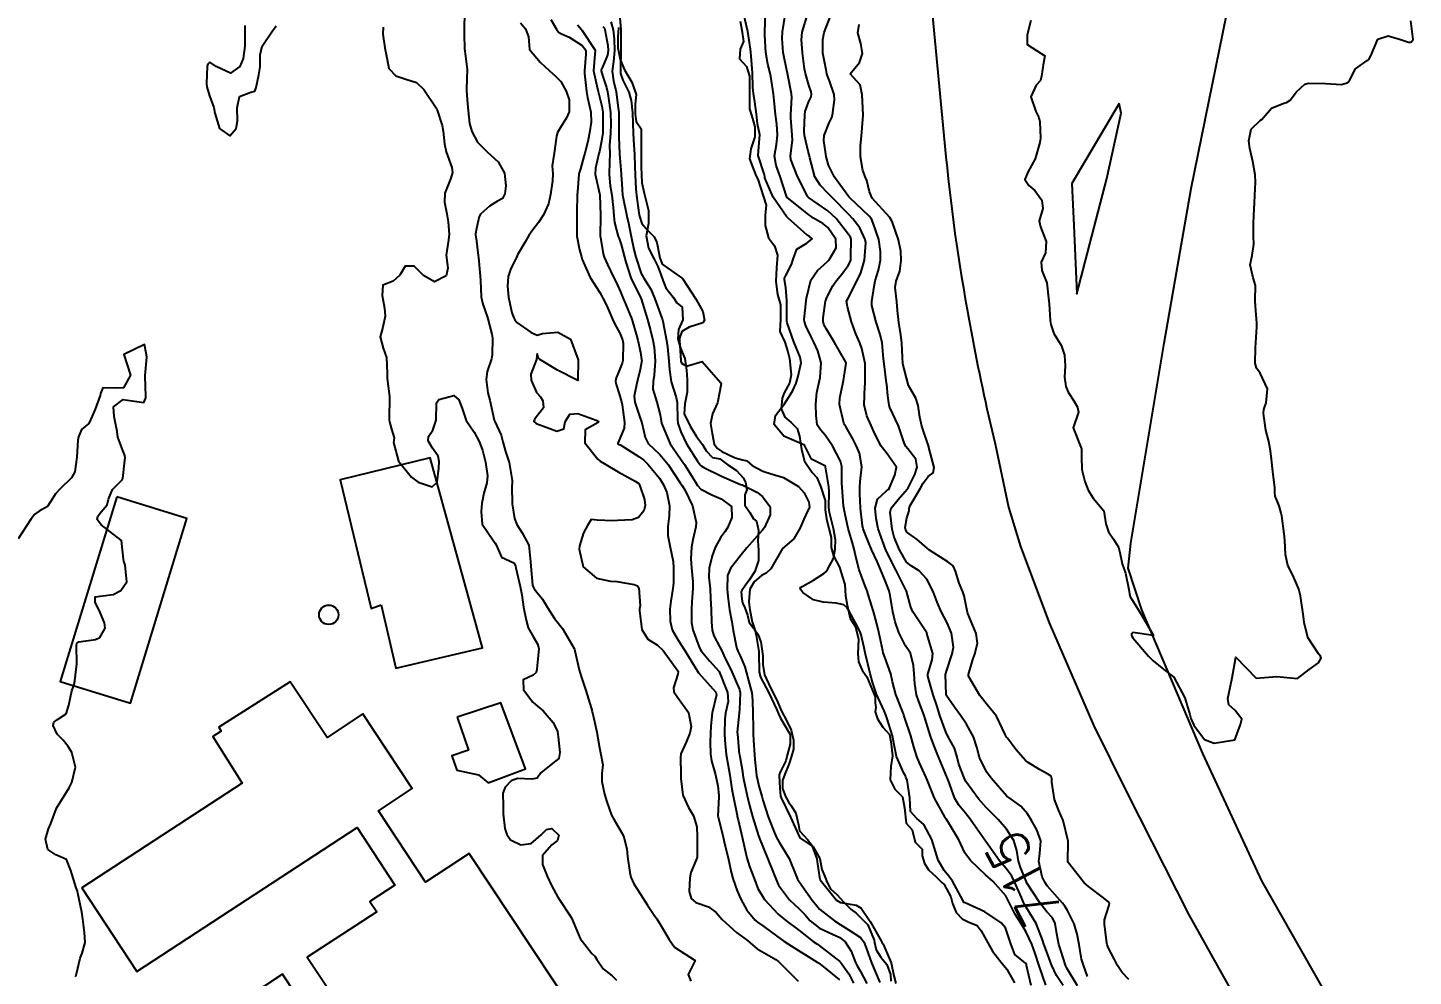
# Model space of a CAD drawing. Header units: metres. Extents: x 307586 to 320046, y 7427249 to 7434250.
# Drawn here: x 311384.6 to 311518.7, y 7432493.5 to 7432585.3 of the extents above; entities that cross this region are included whole.
import ezdxf
from ezdxf.enums import TextEntityAlignment as Align

# ---------------------------------------------------------------- set-up
doc = ezdxf.new("R2010")
doc.units = ezdxf.units.M
doc.header["$MEASUREMENT"] = 0
for name, color, linetype in [('Cotas', 45, 'Continuous'), ('Curvas de Nivel 1m', 11, 'Continuous'), ('Curvas de Nivel 5m', 15, 'Continuous'), ('Edificações', 30, 'Continuous'), ('Hidrografia', 140, 'Continuous'), ('Vias Primárias', 230, 'Continuous')]:
    doc.layers.add(name, color=color, linetype=linetype)
doc.styles.add('Style-STANDARD', font='STANDARD.shx')

msp = doc.modelspace()

# ---------------------------------------------------------------- linework, layer by layer
at = {"layer": 'Curvas de Nivel 1m', "flags": 128}
for points, elevation in [([(311426.85, 7432586.67), (311426.82, 7432585.25), (311426.83, 7432584.67), (311426.84, 7432583.25), (311426.94, 7432582.54), (311427.12, 7432581.25), (311427.09, 7432580.36), (311427.05, 7432579.25), (311427.11, 7432578.31), (311427.21, 7432577.25), (311427.35, 7432576.03), (311427.56, 7432575.25), (311428.12, 7432574.21), (311429.09, 7432573.23), (311430.1, 7432572.3), (311430.73, 7432571.21), (311430.86, 7432569.99), (311430.76, 7432569.21), (311430.52, 7432568.75), (311430.05, 7432568.48), (311429.26, 7432568.02), (311428.4, 7432567.24), (311428.27, 7432567), (311428.02, 7432565.84), (311427.93, 7432565.32), (311427.93, 7432565.24), (311428.01, 7432564.61), (311428.17, 7432563.24), (311428.2, 7432563.03), (311428.37, 7432561.24), (311428.39, 7432560.81), (311428.45, 7432559.23), (311428.63, 7432558.53), (311429.08, 7432557.23), (311429.5, 7432555.62), (311429.55, 7432555.22), (311429.52, 7432553.58), (311429.45, 7432553.22), (311429.06, 7432552.02), (311428.96, 7432551.23), (311429.12, 7432549.93), (311429.3, 7432549.23), (311429.74, 7432547.28), (311429.75, 7432547.22), (311429.79, 7432547.15), (311430.4, 7432545.84), (311430.57, 7432545.21), (311430.82, 7432544.26), (311431.17, 7432543.2), (311431.47, 7432541.46), (311431.47, 7432541.19), (311431.45, 7432540.92), (311431.47, 7432539.19), (311431.68, 7432537.79), (311431.91, 7432537.19), (311432.45, 7432536.4), (311433.08, 7432535.18), (311433.24, 7432533.58), (311433.26, 7432533.17), (311433.45, 7432531.33), (311433.49, 7432531.17), (311433.6, 7432530.96), (311434.41, 7432529.98), (311434.89, 7432529.15), (311435.57, 7432528.09), (311436.34, 7432527.13), (311437.46, 7432525.19), (311437.49, 7432525.12), (311437.53, 7432524.95), (311437.94, 7432523.12), (311438.14, 7432522.48), (311438.61, 7432521.11), (311439.11, 7432519.46), (311439.21, 7432519.1), (311439.45, 7432518.13), (311439.66, 7432517.1), (311439.91, 7432515.58), (311440.03, 7432515.09), (311440.24, 7432513.92), (311440.14, 7432513.09), (311440.14, 7432512.33), (311440.42, 7432511.08), (311440.63, 7432510.36), (311441.08, 7432509.07), (311441.34, 7432508.61), (311442.25, 7432507.06), (311442.58, 7432505.78), (311442.62, 7432505.06), (311442.85, 7432503.49), (311442.97, 7432503.05), (311443.26, 7432502.4), (311444.11, 7432501.04), (311444.56, 7432500.35), (311445.23, 7432499.38), (311445.48, 7432499.02), (311445.94, 7432498.29), (311446.67, 7432497.01), (311447.19, 7432496.27), (311449.17, 7432494.98), (311448.51, 7432493.63), (311448.76, 7432492.98)], 718), ([(311435.2, 7432586.09), (311435.75, 7432585.15), (311435.96, 7432584.86), (311436.25, 7432584.69), (311437, 7432584.37), (311438.24, 7432583.58), (311438.6, 7432583.12), (311438.61, 7432582.74), (311438.46, 7432581.12), (311438.47, 7432580.85), (311438.65, 7432579.12), (311438.77, 7432578.52), (311439.08, 7432577.11), (311439.1, 7432576.15), (311438.96, 7432575.11), (311438.81, 7432574.43), (311438.49, 7432573.12), (311438.41, 7432572.82), (311438.09, 7432571.64), (311437.96, 7432571.25), (311437.93, 7432571.12), (311437.79, 7432569.4), (311437.77, 7432569.12), (311437.73, 7432567.43), (311437.73, 7432567.12), (311437.72, 7432565.42), (311437.74, 7432565.12), (311438, 7432563.79), (311438.17, 7432563.12), (311438.24, 7432562.86), (311439.03, 7432561.11), (311439.95, 7432559.65), (311440.15, 7432559.3), (311440.25, 7432559.1), (311440.59, 7432558.43), (311441.18, 7432557.08), (311441.42, 7432556.59), (311441.9, 7432555.73), (311442.15, 7432555.07), (311442.2, 7432554.76), (311442.18, 7432553.07), (311442.13, 7432552.81), (311441.86, 7432552.16), (311441.53, 7432551.39), (311441.48, 7432551.08), (311441.53, 7432550.76), (311441.83, 7432549.86), (311442.05, 7432549.07), (311442.12, 7432548.77), (311442.34, 7432547.06), (311442.32, 7432546.53), (311441.78, 7432545.28), (311441.69, 7432545.07), (311441.71, 7432545.01), (311441.77, 7432544.97), (311441.98, 7432544.86), (311443.76, 7432543.74), (311444.17, 7432543.45), (311444.61, 7432543.04), (311445.73, 7432541.67), (311446.13, 7432541.02), (311446.45, 7432540.28), (311446.69, 7432539.01), (311446.68, 7432538.02), (311446.55, 7432537.01), (311446.55, 7432536.13), (311446.75, 7432535.01), (311447.04, 7432533.6), (311447.1, 7432533.01), (311447.07, 7432531.55), (311447.03, 7432531.01), (311446.84, 7432529.76), (311446.74, 7432529.01), (311446.75, 7432527.83), (311446.96, 7432527.01), (311447.54, 7432526.01), (311448.19, 7432524.99), (311449.24, 7432523.26), (311449.41, 7432522.98), (311449.51, 7432522.84), (311451.2, 7432520.95), (311451.24, 7432520.71), (311450.84, 7432518.96), (311450.7, 7432517.7), (311450.66, 7432516.96), (311450.63, 7432516.17), (311450.67, 7432514.96), (311450.77, 7432514.32), (311451.16, 7432512.95), (311451.38, 7432511.88), (311451.48, 7432510.95), (311451.49, 7432510.82), (311451.39, 7432508.95), (311451.4, 7432508.9), (311451.88, 7432506.94), (311452.07, 7432506.18), (311452.37, 7432504.94), (311452.67, 7432503.54), (311452.82, 7432502.93), (311453.25, 7432501.72), (311453.59, 7432500.92), (311454.17, 7432499.85), (311454.98, 7432498.9), (311455.22, 7432498.71), (311455.83, 7432498.28), (311457.2, 7432497.29), (311457.78, 7432496.87), (311459.18, 7432495.94), (311459.85, 7432495.52), (311461.01, 7432494.83), (311461.11, 7432494.77), (311461.17, 7432494.72), (311461.58, 7432494.42), (311463.16, 7432493.11)], 716), ([(311441.03, 7432585.86), (311441.25, 7432585.09), (311441.34, 7432584.18), (311441.38, 7432583.08), (311441.28, 7432582.02), (311441.15, 7432581.09), (311441.27, 7432580.16), (311441.52, 7432579.08), (311441.74, 7432577.5), (311441.78, 7432577.08), (311441.8, 7432576.73), (311441.78, 7432575.08), (311441.78, 7432574.73), (311441.87, 7432573.07), (311442.01, 7432571.15), (311442.01, 7432571.07), (311442.02, 7432571), (311442.07, 7432570.19), (311442.16, 7432569.07), (311442.17, 7432568.96), (311442.57, 7432567.06), (311442.72, 7432566.37), (311443, 7432565.06), (311443.24, 7432563.82), (311443.43, 7432563.06), (311443.97, 7432561.5), (311444.22, 7432561.05), (311444.9, 7432559.98), (311445.29, 7432559.03), (311445.92, 7432557.27), (311446.01, 7432557.02), (311446.04, 7432556.89), (311446.41, 7432555.01), (311446.49, 7432554.41), (311446.64, 7432553.01), (311446.71, 7432552.16), (311446.85, 7432551.01), (311447.33, 7432549.5), (311447.45, 7432549), (311447.46, 7432547.34), (311447.51, 7432547), (311447.78, 7432546.16), (311448.35, 7432544.99), (311449.4, 7432543.34), (311449.66, 7432542.98), (311449.75, 7432542.87), (311450.01, 7432542.71), (311451.74, 7432541.88), (311453.58, 7432541.08), (311453.72, 7432541.02), (311453.94, 7432540.93), (311455.14, 7432540.33), (311455.71, 7432539.91), (311456.46, 7432538.89), (311456.46, 7432538.12), (311455.89, 7432536.9), (311455.8, 7432536.77), (311455.67, 7432536.62), (311454.2, 7432534.92), (311453.65, 7432534.25), (311452.59, 7432532.94), (311452.32, 7432532.25), (311452.27, 7432530.94), (311452.33, 7432530.21), (311452.51, 7432528.94), (311452.73, 7432527.77), (311452.85, 7432526.94), (311453.18, 7432525.29), (311453.31, 7432524.93), (311453.53, 7432524.47), (311453.99, 7432523.4), (311454.11, 7432522.92), (311454.34, 7432522.08), (311454.66, 7432520.91), (311454.74, 7432520.17), (311454.77, 7432518.91), (311454.8, 7432517.55), (311454.8, 7432516.91), (311454.82, 7432516.3), (311454.92, 7432514.91), (311454.95, 7432514.45), (311455.12, 7432512.9), (311455.38, 7432511.75), (311455.63, 7432510.9), (311455.74, 7432510.52), (311456.24, 7432508.89), (311456.85, 7432507.35), (311457.06, 7432506.88), (311457.31, 7432506.45), (311458.28, 7432504.87), (311458.96, 7432503.18), (311459.09, 7432502.86), (311459.27, 7432502.57), (311460.52, 7432500.84), (311460.83, 7432500.43), (311461.23, 7432499.97), (311462.67, 7432498.82), (311463.22, 7432498.48), (311464.01, 7432497.99), (311465.2, 7432497.2), (311465.52, 7432496.78), (311465.74, 7432496.22), (311466.25, 7432494.77), (311467.07, 7432492.85)], 713), ([(311441.85, 7432586.65), (311441.98, 7432585.07), (311441.98, 7432584.81), (311442, 7432583.07), (311441.95, 7432581.33), (311441.94, 7432581.07), (311441.97, 7432580.84), (311442.19, 7432580.22), (311442.75, 7432579.06), (311442.99, 7432578.24), (311443.13, 7432577.06), (311443.15, 7432576.05), (311443.17, 7432575.06), (311443.26, 7432573.92), (311443.31, 7432573.06), (311443.33, 7432571.82), (311443.36, 7432571.06), (311443.44, 7432569.68), (311443.49, 7432569.06), (311443.72, 7432567.37), (311443.78, 7432567.05), (311444.03, 7432566.32), (311444.62, 7432565.64), (311445.22, 7432565.03), (311445.46, 7432564.48), (311445.76, 7432563.02), (311445.98, 7432562.41), (311447.96, 7432561), (311449.28, 7432558.99), (311449.93, 7432557.81), (311450.08, 7432556.98), (311449.91, 7432556.72), (311448.61, 7432556.29), (311447.9, 7432555.87), (311447.67, 7432555.23), (311447.66, 7432555), (311447.81, 7432553.07), (311447.81, 7432553), (311447.87, 7432552.82), (311448.33, 7432552.53), (311449.87, 7432552.98), (311451.64, 7432550.95), (311451.69, 7432550.8), (311451.34, 7432548.96), (311450.85, 7432547.92), (311450.68, 7432546.97), (311450.83, 7432546.01), (311451.03, 7432544.96), (311451.35, 7432544.54), (311451.77, 7432544.27), (311453.05, 7432543.65), (311453.76, 7432543.47), (311454.18, 7432543.35), (311454.7, 7432542.92), (311455.74, 7432542.35), (311456.54, 7432542.1), (311457.74, 7432541.74), (311459.18, 7432540.87), (311459.72, 7432540.26), (311460.2, 7432539.35), (311460.24, 7432538.85), (311460.06, 7432538.49), (311459.69, 7432537.7), (311459.45, 7432537.09), (311459.36, 7432536.86), (311458.73, 7432535.81), (311457.65, 7432534.88), (311456.51, 7432532.89), (311456.05, 7432532.47), (311455.62, 7432532.25), (311454.89, 7432531.63), (311454.47, 7432530.92), (311454.39, 7432529.72), (311454.49, 7432528.92), (311454.7, 7432527.78), (311454.98, 7432526.91), (311455.1, 7432526.46), (311455.35, 7432524.9), (311455.36, 7432524.73), (311455.39, 7432522.9), (311455.51, 7432522.43), (311456.32, 7432520.89), (311457.09, 7432519.26), (311457.24, 7432518.88), (311457.46, 7432518.46), (311458.38, 7432516.87), (311458.37, 7432515.92), (311458.1, 7432514.87), (311457.96, 7432514.33), (311457.4, 7432513.22), (311457.31, 7432512.96), (311457.31, 7432512.88), (311457.37, 7432511.66), (311457.45, 7432510.88), (311457.51, 7432510.73), (311458.41, 7432508.87), (311459.31, 7432506.86), (311460.5, 7432506.04), (311460.96, 7432504.83), (311461.01, 7432504.55), (311461.26, 7432502.83), (311461.27, 7432502.8), (311462.88, 7432500.81), (311463.24, 7432500.59), (311464.78, 7432500.33), (311465.24, 7432500.06), (311466.12, 7432498.77), (311467.19, 7432496.89), (311467.27, 7432496.76), (311467.39, 7432496.56), (311468.17, 7432494.75), (311468.42, 7432493.49), (311468.6, 7432492.75)], 712), ([(311481.72, 7432492.58), (311481.27, 7432494.5), (311481.25, 7432494.59), (311481.17, 7432494.72), (311480.14, 7432495.56), (311479.74, 7432496.61), (311479.22, 7432498.14), (311478.82, 7432498.62), (311477.23, 7432499.71), (311475.33, 7432500.57), (311475.24, 7432500.59), (311475.18, 7432500.6), (311475.15, 7432500.66), (311475.1, 7432500.81), (311474.09, 7432502.68), (311473.73, 7432503.14), (311473.28, 7432503.7), (311472.71, 7432504.7), (311472.46, 7432505.54), (311472.09, 7432506.7), (311471.33, 7432508.15), (311470.65, 7432508.72), (311470.04, 7432509.42), (311469.95, 7432510.73), (311469.7, 7432512.43), (311469.58, 7432512.74), (311469.53, 7432512.87), (311469.4, 7432513.12), (311468.68, 7432514.75), (311468.48, 7432515.69), (311468.28, 7432516.75), (311467.73, 7432518.48), (311467.63, 7432518.76), (311467.47, 7432519.15), (311466.73, 7432520.77), (311466.34, 7432521.94), (311466.12, 7432522.77), (311465.66, 7432524.65), (311465.63, 7432524.78), (311465.54, 7432525.25), (311465.27, 7432526.5), (311465.16, 7432526.79), (311464.7, 7432527.66), (311464.1, 7432528.8), (311463.91, 7432529.13), (311463.59, 7432529.41), (311462.82, 7432529.59), (311461.59, 7432529.67), (311460.63, 7432529.89), (311459.6, 7432530.62), (311459.41, 7432530.86), (311459.36, 7432531.11), (311459.61, 7432531.23), (311460.65, 7432531.81), (311461.63, 7432532.46), (311461.84, 7432532.62), (311462.01, 7432532.83), (311462.57, 7432533.9), (311462.75, 7432534.82), (311462.76, 7432535.72), (311462.58, 7432536.82), (311462.18, 7432538.35), (311462.11, 7432538.83), (311462.14, 7432540.4), (311462.12, 7432540.83), (311461.81, 7432542.78), (311461.79, 7432542.83), (311461.75, 7432542.88), (311460.44, 7432543.53), (311459.77, 7432544.86), (311457.78, 7432545.75), (311456.82, 7432546.89), (311456.95, 7432547.75), (311457.82, 7432548.88), (311458.61, 7432550.1), (311458.96, 7432550.87), (311459.17, 7432551.55), (311459.46, 7432552.86), (311459.36, 7432553.39), (311458.73, 7432554.87), (311458.08, 7432556.71), (311458.05, 7432556.88), (311458.06, 7432558.76), (311458.06, 7432558.88), (311457.96, 7432560.14), (311457.82, 7432560.88), (311457.82, 7432561.03), (311457.97, 7432561.29), (311458.5, 7432562.36), (311458.66, 7432562.87), (311459.02, 7432563.86), (311460.01, 7432564.42), (311460.51, 7432564.85), (311460.24, 7432565.08), (311460.02, 7432565.22), (311458.17, 7432566.88), (311458.03, 7432567.02), (311456.75, 7432568.89), (311456.08, 7432570.38), (311455.93, 7432570.75), (311455.93, 7432570.9), (311455.86, 7432571.13), (311455.28, 7432572.91), (311455.37, 7432574.16), (311455.44, 7432574.91), (311455.22, 7432575.99), (311455.11, 7432576.92), (311454.97, 7432578.12), (311454.83, 7432578.92), (311454.77, 7432579.5), (311454.73, 7432580.92), (311454.62, 7432582.53), (311454.57, 7432582.92), (311454.53, 7432583.22), (311454.27, 7432584.93), (311454.27, 7432584.95), (311454.25, 7432585.05), (311453.9, 7432586.57)], 712), ([(311483.13, 7432492.6), (311482.45, 7432494.58), (311482.1, 7432495.67), (311481.77, 7432496.58), (311481.21, 7432497.79), (311480.72, 7432498.6), (311480.14, 7432499.51), (311479.58, 7432500.61), (311479.25, 7432501.25), (311478.02, 7432502.63), (311477.28, 7432503.27), (311475.83, 7432504.65), (311475.3, 7432505.41), (311474.91, 7432506.26), (311474.7, 7432506.67), (311473.75, 7432508.27), (311473.48, 7432508.69), (311473.42, 7432508.77), (311473.34, 7432508.88), (311472.35, 7432510.7), (311471.63, 7432512.47), (311471.54, 7432512.71), (311471.4, 7432513.05), (311470.87, 7432514.18), (311470.64, 7432514.72), (311470.35, 7432515.66), (311470.06, 7432516.73), (311469.46, 7432518.54), (311469.39, 7432518.74), (311469.34, 7432518.86), (311468.62, 7432520.75), (311468.3, 7432521.95), (311468.13, 7432522.75), (311467.53, 7432524.35), (311467.39, 7432524.76), (311467.34, 7432524.96), (311466.95, 7432526.77), (311466.76, 7432527.57), (311466.44, 7432528.77), (311465.94, 7432530.43), (311465.83, 7432530.78), (311465.61, 7432531.33), (311465.06, 7432532.79), (311464.77, 7432533.92), (311464.59, 7432534.8), (311464.38, 7432535.52), (311464, 7432536.81), (311463.69, 7432538.16), (311463.57, 7432538.81), (311463.55, 7432538.96), (311463.4, 7432540.81), (311463.39, 7432541.15), (311463.38, 7432542.81), (311463.25, 7432543.33), (311462.48, 7432544.82), (311461.78, 7432545.85), (311461.31, 7432546.36), (311461.01, 7432546.84), (311460.91, 7432547.74), (311460.88, 7432548.84), (311460.97, 7432549.98), (311461.15, 7432550.84), (311461.27, 7432551.42), (311461.37, 7432552.84), (311461.05, 7432554.01), (311460.66, 7432554.85), (311460.41, 7432555.36), (311459.91, 7432556.44), (311459.76, 7432556.86), (311459.73, 7432557.04), (311459.92, 7432558.86), (311459.92, 7432558.88), (311459.95, 7432559.09), (311460.38, 7432560.85), (311461.03, 7432561.79), (311461.99, 7432562.65), (311462.08, 7432562.74), (311462.15, 7432562.83), (311462.84, 7432563.98), (311462.79, 7432564.82), (311462.02, 7432565.95), (311461.53, 7432566.33), (311460.65, 7432566.85), (311460.04, 7432567.29), (311458.06, 7432568.88), (311457.42, 7432570.89), (311457.04, 7432571.95), (311456.87, 7432572.89), (311457.05, 7432573.97), (311457.16, 7432574.89), (311457.08, 7432575.95), (311456.96, 7432576.89), (311456.83, 7432578.24), (311456.76, 7432578.89), (311456.52, 7432580.58), (311456.44, 7432580.9), (311456.22, 7432581.76), (311456.02, 7432582.9), (311455.92, 7432584.58), (311455.92, 7432584.9), (311456, 7432586.64)], 713), ([(311484.8, 7432492.55), (311484.15, 7432493.54), (311483.69, 7432494.56), (311483.55, 7432494.93), (311483.19, 7432495.9), (311482.93, 7432496.57), (311482.8, 7432496.97), (311482.21, 7432498.58), (311481.24, 7432500.15), (311481.06, 7432500.41), (311480.97, 7432500.59), (311480.77, 7432501.08), (311480.11, 7432502.61), (311479.83, 7432503.16), (311479.29, 7432503.9), (311478.65, 7432504.63), (311477.31, 7432506.49), (311477.22, 7432506.64), (311477, 7432506.96), (311475.82, 7432508.66), (311475.35, 7432509.25), (311474.71, 7432510.03), (311474.32, 7432510.68), (311473.7, 7432512.37), (311473.58, 7432512.69), (311473.53, 7432512.82), (311473.4, 7432513.15), (311472.75, 7432514.7), (311472.3, 7432515.83), (311471.98, 7432516.7), (311471.46, 7432518.39), (311471.36, 7432518.71), (311470.83, 7432520.07), (311470.62, 7432520.72), (311470.45, 7432521.78), (311470.37, 7432522.73), (311470.32, 7432523.53), (311470.02, 7432524.73), (311469.83, 7432525.03), (311469.54, 7432525.45), (311468.89, 7432526.75), (311468.55, 7432527.77), (311468.32, 7432528.75), (311468.05, 7432530.31), (311467.95, 7432530.76), (311467.62, 7432531.69), (311467.17, 7432532.76), (311466.8, 7432533.6), (311466.27, 7432534.77), (311465.67, 7432536.18), (311465.5, 7432536.61), (311465.44, 7432536.78), (311465.39, 7432537.08), (311465.18, 7432538.79), (311465.12, 7432540.19), (311465.11, 7432540.79), (311465.17, 7432541.35), (311465.33, 7432542.79), (311465.08, 7432544.1), (311464.81, 7432544.79), (311464.46, 7432545.48), (311463.79, 7432546.61), (311463.67, 7432546.81), (311463.59, 7432547.02), (311463.17, 7432548.82), (311463.19, 7432549.46), (311463.47, 7432550.81), (311463.53, 7432551.13), (311463.79, 7432552.81), (311463.76, 7432552.92), (311462.68, 7432554.82), (311461.91, 7432556.1), (311461.64, 7432556.57), (311461.56, 7432556.84), (311461.56, 7432557.2), (311461.81, 7432558.83), (311461.95, 7432559.24), (311462.5, 7432560.29), (311462.88, 7432560.82), (311463.37, 7432561.42), (311463.98, 7432562.27), (311464.18, 7432562.62), (311464.24, 7432562.81), (311464.26, 7432563.07), (311464.27, 7432564.81), (311464.21, 7432565), (311464.02, 7432565.28), (311462.82, 7432566.82), (311462.04, 7432567.57), (311460.17, 7432568.86), (311460.11, 7432568.91), (311460.06, 7432568.97), (311459.08, 7432570.87), (311458.45, 7432572.54), (311458.41, 7432572.88), (311458.61, 7432574.4), (311458.59, 7432574.88), (311458.45, 7432576.57), (311458.44, 7432576.88), (311458.53, 7432578.53), (311458.52, 7432578.88), (311458.2, 7432580.54), (311458.12, 7432580.88), (311458.09, 7432581), (311457.71, 7432582.89), (311457.61, 7432584.25), (311457.65, 7432584.89), (311457.9, 7432586.51)], 714), ([(311487.16, 7432493.43), (311486.77, 7432494.52), (311486.6, 7432495.1), (311486.35, 7432496.53), (311486.18, 7432497.55), (311485.88, 7432498.53), (311485.24, 7432499.81), (311484.96, 7432500.26), (311484.73, 7432500.55), (311483.27, 7432502.21), (311483.02, 7432502.57), (311482.78, 7432503.07), (311482.45, 7432504.58), (311482.54, 7432505.34), (311482.64, 7432506.58), (311482.27, 7432507.64), (311481.71, 7432508.59), (311481.35, 7432509.18), (311480.7, 7432509.94), (311479.76, 7432510.61), (311479.37, 7432510.91), (311477.83, 7432512.64), (311477.4, 7432513.24), (311476.71, 7432514.65), (311476.44, 7432515.63), (311476.12, 7432516.65), (311475.45, 7432517.88), (311474.91, 7432518.67), (311474.3, 7432519.5), (311473.48, 7432520.67), (311473.47, 7432520.69), (311473.42, 7432522.69), (311473.44, 7432522.77), (311473.52, 7432523.01), (311474.07, 7432524.68), (311474.19, 7432525.33), (311474, 7432526.68), (311473.57, 7432527.67), (311473.03, 7432528.7), (311472.6, 7432529.69), (311472.21, 7432530.7), (311471.62, 7432531.89), (311470.86, 7432532.72), (311470.08, 7432533.18), (311469.64, 7432533.56), (311468.95, 7432534.75), (311468.45, 7432535.97), (311468.24, 7432536.75), (311468.05, 7432538.4), (311468.15, 7432538.76), (311468.83, 7432539.63), (311469.72, 7432540.62), (311469.8, 7432540.74), (311470.45, 7432542.03), (311470.67, 7432542.73), (311470.55, 7432543.52), (311469.77, 7432544.52), (311469.58, 7432544.74), (311469.42, 7432545.1), (311468.86, 7432546.75), (311468.04, 7432548.53), (311467.96, 7432548.76), (311467.83, 7432549.64), (311467.73, 7432550.76), (311467.72, 7432550.89), (311467.47, 7432552.76), (311467.42, 7432553.22), (311467.29, 7432554.77), (311467.08, 7432555.59), (311466.7, 7432556.77), (311466.3, 7432558.41), (311466.29, 7432558.78), (311466.5, 7432560.23), (311466.61, 7432560.77), (311466.92, 7432561.83), (311467.12, 7432562.77), (311467.14, 7432563.63), (311466.96, 7432564.77), (311466.43, 7432566.37), (311466.24, 7432566.78), (311466.04, 7432567.04), (311464.15, 7432568.81), (311464.11, 7432568.85), (311464.06, 7432568.91), (311462.68, 7432570.82), (311462.1, 7432571.97), (311461.88, 7432572.83), (311461.65, 7432574.36), (311461.67, 7432574.84), (311462.15, 7432576.09), (311462.4, 7432576.58), (311462.48, 7432576.83), (311462.68, 7432578.32), (311462.64, 7432578.83), (311462.2, 7432580.14), (311462, 7432580.63), (311461.94, 7432580.83), (311461.85, 7432581.2), (311461.55, 7432582.84), (311461.55, 7432584.14), (311461.68, 7432584.84), (311462.27, 7432586.42)], 716), ([(311481.67, 7432586), (311481.32, 7432584.6), (311481.31, 7432583.67), (311482.24, 7432583.09), (311483.03, 7432582.58), (311482.9, 7432581.9), (311482.7, 7432580.59), (311482.62, 7432580.17), (311482.19, 7432579.71), (311481.68, 7432578.6), (311482.16, 7432577.19), (311482.46, 7432576.59), (311482.55, 7432576.19), (311482.61, 7432574.59), (311482.54, 7432574.17), (311482.11, 7432572.59), (311481.39, 7432571.31), (311481.1, 7432570.6), (311481.48, 7432570), (311482.07, 7432569.52), (311482.73, 7432568.58), (311482.83, 7432567.8), (311482.49, 7432566.59), (311482.6, 7432566.01), (311483.17, 7432564.58), (311483.1, 7432563.48), (311482.67, 7432562.58), (311482.76, 7432561.8), (311483.22, 7432560.58), (311483.4, 7432559.12), (311483.45, 7432558.57), (311483.56, 7432556.93), (311483.62, 7432556.57), (311483.9, 7432555.69), (311484.33, 7432555), (311484.61, 7432554.56), (311484.93, 7432553.6), (311484.99, 7432552.55), (311484.95, 7432551.46), (311485.06, 7432550.55), (311485.3, 7432550.01), (311485.83, 7432549.16), (311486.19, 7432548.54), (311486.28, 7432548.07), (311485.79, 7432546.54), (311486.59, 7432544.53), (311486.6, 7432543.7), (311486.63, 7432542.53), (311486.91, 7432541.35), (311487.22, 7432540.52), (311487.71, 7432539.73), (311488.74, 7432538.51), (311488.94, 7432537.26), (311489.19, 7432536.5), (311489.67, 7432535.76), (311490.17, 7432535), (311490.31, 7432534.49), (311490.53, 7432533.38), (311490.86, 7432532.48), (311491.18, 7432530.91), (311491.23, 7432530.48), (311491.31, 7432530.19), (311491.6, 7432529.74), (311492.38, 7432528.46), (311493.55, 7432526.45), (311491.56, 7432526.73), (311491.42, 7432526.6), (311491.44, 7432526.47), (311491.47, 7432526.38), (311491.55, 7432526.21), (311493.06, 7432524.45), (311493.53, 7432523.99), (311494.38, 7432523.29), (311495.51, 7432522.42), (311496.59, 7432520.41), (311497.07, 7432518.8), (311497.17, 7432518.4), (311497.45, 7432517.77), (311498.5, 7432516.39), (311499.43, 7432516.04), (311501.43, 7432516.35), (311501.97, 7432517.83), (311502.1, 7432518.34), (311501.47, 7432519.18), (311500.85, 7432519.74), (311500.75, 7432520.36), (311500.88, 7432520.97), (311501.18, 7432522.36), (311501.53, 7432524.35), (311503.51, 7432522.33), (311505.51, 7432522.47), (311507.51, 7432522.28), (311508.62, 7432523.17), (311509.53, 7432523.79), (311509.79, 7432524.26), (311509.73, 7432524.45), (311509.54, 7432524.66), (311508.49, 7432526.27), (311508.15, 7432527.7), (311508.08, 7432528.28), (311507.82, 7432530.06), (311507.78, 7432530.28), (311507.61, 7432530.94), (311507.05, 7432532.29), (311506.56, 7432533.21), (311506.33, 7432534.29), (311506.28, 7432535.68), (311506.21, 7432536.29), (311505.97, 7432538.03), (311505.93, 7432538.3), (311505.71, 7432539), (311505.34, 7432539.93), (311505.29, 7432540.31), (311505.29, 7432540.75), (311505.12, 7432542.31), (311504.98, 7432543.53), (311504.89, 7432544.31), (311504.71, 7432545.24), (311504.44, 7432546.32), (311504.2, 7432547.95), (311504.24, 7432548.32), (311504.47, 7432548.96), (311504.59, 7432550.32), (311503.87, 7432551.86), (311503.53, 7432552.33), (311503.4, 7432552.82), (311503.42, 7432554.33), (311503.45, 7432554.78), (311503.57, 7432556.33), (311503.56, 7432556.69), (311503.42, 7432558.34), (311503.4, 7432558.88), (311503.44, 7432560.34), (311503.22, 7432561.09), (311502.93, 7432562.34), (311503.1, 7432563.24), (311503.26, 7432564.34), (311503.24, 7432565.12), (311503.23, 7432566.34), (311503.28, 7432567.1), (311503.34, 7432568.34), (311503.37, 7432569.03), (311503.43, 7432570.34), (311503.4, 7432571.03), (311503.16, 7432572.34), (311502.88, 7432573.59), (311502.79, 7432574.34), (311503.02, 7432575.47), (311503.92, 7432576.33), (311504.07, 7432576.42), (311504.16, 7432576.56), (311504.98, 7432577.51), (311506.18, 7432577.99), (311506.42, 7432578.06), (311506.8, 7432578.29), (311507.39, 7432579.09), (311508.2, 7432579.82), (311508.56, 7432579.92), (311510.2, 7432579.89), (311511.77, 7432579.8), (311512.2, 7432579.91), (311512.41, 7432580.02), (311512.56, 7432580.23), (311513.12, 7432581.32), (311514.23, 7432582.12), (311514.3, 7432582.14), (311514.39, 7432582.21), (311514.6, 7432582.57), (311515.28, 7432584.19), (311516.26, 7432584.5), (311517.37, 7432584.17), (311518.25, 7432583.88), (311518.51, 7432583.9), (311518.71, 7432584.16), (311518.47, 7432585.96)], 717), ([(311405.6, 7432585.51), (311405.59, 7432584.86), (311405.58, 7432583.51), (311405.42, 7432582.3), (311405.11, 7432581.52), (311404.2, 7432580.88), (311402.81, 7432581.54), (311402.21, 7432581.95), (311402.01, 7432581.75), (311401.95, 7432581.55), (311401.88, 7432579.86), (311401.91, 7432579.55), (311402.17, 7432578.68), (311402.59, 7432577.55), (311402.69, 7432577), (311403.14, 7432575.54), (311404.13, 7432574.82), (311404.75, 7432575.52), (311404.89, 7432576.27), (311404.84, 7432577.52), (311405.06, 7432578.63), (311406.18, 7432579.05), (311406.54, 7432579.14), (311406.69, 7432579.49), (311406.95, 7432580.74), (311407.06, 7432581.49), (311407.07, 7432582.65), (311407.26, 7432583.49), (311408.25, 7432585), (311408.47, 7432585.26), (311408.63, 7432585.48)], 719), ([(311418.98, 7432585.35), (311418.95, 7432584.65), (311419.13, 7432583.35), (311419.36, 7432582.2), (311419.54, 7432581.35), (311420.2, 7432580.63), (311421.17, 7432580.3), (311422.19, 7432579.98), (311422.91, 7432579.3), (311424.16, 7432577.45), (311424.21, 7432577.29), (311424.68, 7432575.82), (311424.8, 7432575.28), (311424.91, 7432574.06), (311425.09, 7432573.28), (311425.61, 7432571.74), (311425.69, 7432571.27), (311425.54, 7432570.73), (311424.96, 7432569.28), (311424.92, 7432568.4), (311425.15, 7432567.27), (311425.26, 7432566.51), (311425.36, 7432565.27), (311425.26, 7432564.52), (311425.09, 7432563.27), (311425.24, 7432562), (311425.09, 7432561.27), (311423.96, 7432560.69), (311422.89, 7432561.3), (311421.98, 7432562.21), (311421.1, 7432562.2), (311420.59, 7432561.33), (311419.96, 7432560.75), (311418.95, 7432560.35), (311418.89, 7432559.35), (311419.12, 7432558.15), (311419.17, 7432557.35), (311418.94, 7432556.31), (311418.68, 7432555.35), (311418.98, 7432554.25), (311419.29, 7432553.35), (311419.36, 7432551.84), (311419.38, 7432551.34), (311419.59, 7432549.58), (311419.6, 7432549.34), (311419.56, 7432547.58), (311419.55, 7432547.34), (311419.58, 7432547.13), (311419.78, 7432546.43), (311420.04, 7432545.59), (311420, 7432545.33), (311419.97, 7432545.13), (311420.45, 7432543.32), (311421.73, 7432541.78), (311422.36, 7432541.3), (311423.72, 7432540.84), (311424.2, 7432541.28), (311424.36, 7432542.66), (311424.4, 7432543.28), (311424.29, 7432543.82), (311423.77, 7432544.6), (311423.35, 7432545.29), (311423.36, 7432545.71), (311423.78, 7432546.33), (311424.1, 7432547.29), (311424.14, 7432548.96), (311424.37, 7432549.28), (311425.83, 7432549.69), (311426.3, 7432549.26), (311426.62, 7432548.44), (311427.02, 7432547.25), (311427.78, 7432546.12), (311428.27, 7432545.24), (311428.6, 7432544.4), (311428.89, 7432543.23), (311429.07, 7432541.89), (311429.02, 7432541.23), (311428.72, 7432540.22), (311428.54, 7432539.23), (311428.46, 7432538.46), (311428.57, 7432537.23), (311429.66, 7432535.61), (311429.82, 7432535.39), (311429.91, 7432535.22), (311430.45, 7432534.02), (311431.64, 7432533.47), (311431.78, 7432533.19), (311431.82, 7432532.99), (311432.23, 7432531.18), (311432.4, 7432530.38), (311432.57, 7432529.18), (311432.82, 7432527.93), (311433, 7432527.18), (311433.54, 7432526.3), (311433.94, 7432525.57), (311434.06, 7432525.16), (311433.9, 7432523.55), (311433.85, 7432523.16), (311433.79, 7432522.88), (311433.5, 7432522.6), (311432.53, 7432522.15), (311432.56, 7432521.18), (311433.47, 7432520), (311433.92, 7432519.61), (311434.48, 7432519.15), (311435.45, 7432518.04), (311435.84, 7432517.14), (311435.93, 7432516.64), (311436.07, 7432515.13), (311435.99, 7432514.55), (311435.4, 7432514.09), (311434.25, 7432513.16), (311433.89, 7432512.65), (311433.38, 7432512.54), (311431.98, 7432512.59), (311431.38, 7432512.37), (311430.8, 7432511.77), (311430.57, 7432511.2), (311430.59, 7432509.96), (311430.6, 7432509.2), (311430.75, 7432507.77), (311430.95, 7432507.19), (311431.31, 7432506.66), (311432.3, 7432506.18), (311433.3, 7432506.32), (311434.28, 7432507.16), (311434.79, 7432507.68), (311435.32, 7432507.76), (311435.99, 7432507.13), (311435.84, 7432506.6), (311435.3, 7432506.19), (311434.39, 7432505.15), (311434.41, 7432504.28), (311434.86, 7432503.15), (311435.26, 7432502.26), (311435.89, 7432501.13), (311437.22, 7432499.12), (311438.06, 7432497.11), (311439.18, 7432495.67), (311439.47, 7432495.39), (311439.66, 7432495.09), (311440.27, 7432494.19), (311441.16, 7432493.49), (311441.58, 7432493.07)], 719), ([(311432.26, 7432585.75), (311432.77, 7432585.18), (311433.04, 7432584.39), (311433.14, 7432583.18), (311434.21, 7432581.93), (311435.04, 7432581.16), (311435.66, 7432580.61), (311436.19, 7432580.07), (311436.69, 7432579.13), (311436.98, 7432578.32), (311437, 7432577.13), (311436.73, 7432576.55), (311436.14, 7432575.64), (311435.84, 7432575.14), (311435.77, 7432574.78), (311435.52, 7432573.15), (311435.33, 7432571.91), (311435.39, 7432571.15), (311435.38, 7432570.46), (311435.19, 7432569.15), (311434.98, 7432568.23), (311434.5, 7432567.16), (311434.03, 7432566.43), (311433.47, 7432565.73), (311433.08, 7432565.18), (311432.69, 7432564.5), (311431.99, 7432563.29), (311431.94, 7432563.19), (311431.3, 7432561.88), (311431.08, 7432561.2), (311431.03, 7432560.28), (311431.12, 7432559.2), (311431.43, 7432557.69), (311431.62, 7432557.19), (311431.72, 7432557), (311431.91, 7432556.76), (311433.3, 7432555.77), (311433.9, 7432555.52), (311434.41, 7432555.68), (311435.9, 7432555.81), (311437.12, 7432555.13), (311437.87, 7432553.12), (311437.84, 7432551.12), (311435.86, 7432552.12), (311434.15, 7432553.17), (311434.02, 7432553.31), (311433.88, 7432553.71), (311433.82, 7432553.23), (311433.81, 7432553.17), (311433.28, 7432551.75), (311433.29, 7432551.18), (311433.83, 7432549.96), (311434.2, 7432549.54), (311434.42, 7432549.16), (311434.49, 7432548.48), (311433.8, 7432547.6), (311433.62, 7432547.35), (311433.55, 7432547.17), (311433.79, 7432546.96), (311435.12, 7432546.48), (311435.78, 7432546.22), (311436.48, 7432546.44), (311436.6, 7432547.13), (311437.06, 7432547.87), (311437.81, 7432547.93), (311439.59, 7432547.31), (311439.79, 7432547.19), (311439.81, 7432547.1), (311439.79, 7432547.07), (311438.55, 7432546.35), (311438.49, 7432545.11), (311439.76, 7432543.53), (311439.99, 7432543.33), (311440.36, 7432543.09), (311441.74, 7432542.28), (311443.39, 7432541.39), (311443.72, 7432541.17), (311443.81, 7432541.05), (311444.27, 7432539.6), (311444.33, 7432539.04), (311444.22, 7432538.52), (311443.69, 7432537.86), (311443.1, 7432537.64), (311441.68, 7432537.57), (311441.2, 7432537.55), (311439.68, 7432537.61), (311439.11, 7432537.68), (311438.75, 7432537.11), (311438.38, 7432536.4), (311437.98, 7432535.12), (311437.95, 7432534.82), (311438.35, 7432533.11), (311439.62, 7432531.99), (311440.99, 7432531.71), (311441.61, 7432531.69), (311443.27, 7432531.39), (311443.61, 7432531.26), (311443.74, 7432531.05), (311443.85, 7432529.31), (311443.8, 7432529.05), (311443.78, 7432528.85), (311444.02, 7432527.04), (311444.59, 7432526.08), (311445.54, 7432525.52), (311446.1, 7432525.01), (311447.51, 7432523.03), (311447.53, 7432523), (311447.55, 7432522.96), (311447.51, 7432522.72), (311447.1, 7432521.39), (311447.12, 7432521), (311447.48, 7432520.49), (311448.55, 7432518.99), (311448.8, 7432517.63), (311448.68, 7432516.99), (311448.31, 7432516.11), (311447.81, 7432515), (311447.76, 7432514.65), (311447.8, 7432513), (311447.8, 7432512.59), (311447.98, 7432510.99), (311448.53, 7432509.8), (311449.03, 7432508.98), (311449.33, 7432507.92), (311449.38, 7432506.98), (311449.37, 7432505.06), (311449.37, 7432504.98), (311449.29, 7432504.73), (311448.77, 7432503.49), (311448.66, 7432502.99), (311448.59, 7432501.65), (311448.81, 7432500.98), (311449.24, 7432500.6), (311450.47, 7432500.19), (311451.23, 7432499.62), (311451.79, 7432498.94), (311453.2, 7432497.7), (311454.26, 7432496.91), (311454.76, 7432496.48), (311455.19, 7432496.13), (311456.98, 7432495.07), (311457.17, 7432494.94), (311457.25, 7432494.88), (311459.15, 7432492.99)], 717), ([(311440.26, 7432585.4), (311440.39, 7432585.24), (311440.44, 7432585.1), (311440.73, 7432583.58), (311440.77, 7432583.09), (311440.7, 7432582.62), (311440.21, 7432581.48), (311440.08, 7432581.22), (311440.08, 7432581.1), (311440.2, 7432580.66), (311440.59, 7432579.5), (311440.69, 7432579.09), (311440.79, 7432578.47), (311440.98, 7432577.09), (311441.03, 7432575.98), (311440.99, 7432575.09), (311440.9, 7432573.87), (311440.91, 7432573.09), (311440.9, 7432572.29), (311440.85, 7432571.09), (311440.97, 7432569.98), (311441.11, 7432569.08), (311441.26, 7432567.87), (311441.31, 7432567.08), (311441.37, 7432566.43), (311441.74, 7432565.07), (311441.81, 7432564.88), (311442.01, 7432564.3), (311442.34, 7432563.07), (311442.47, 7432562.58), (311442.97, 7432561.06), (311443.94, 7432559.05), (311444.58, 7432557.04), (311444.86, 7432555.99), (311445.08, 7432555.03), (311445.21, 7432554.35), (311445.3, 7432553.03), (311445.22, 7432551.66), (311445.13, 7432551.03), (311445.1, 7432550.3), (311445.48, 7432549.03), (311445.8, 7432547.82), (311445.94, 7432547.02), (311445.98, 7432546.83), (311446.76, 7432545.01), (311447.76, 7432543.55), (311448.16, 7432543), (311448.86, 7432541.87), (311449.4, 7432540.98), (311449.72, 7432540.62), (311450.81, 7432540.06), (311451.71, 7432539.67), (311452.71, 7432538.94), (311452.74, 7432537.88), (311452.34, 7432536.94), (311452.08, 7432536.53), (311451.66, 7432535.97), (311451.12, 7432534.96), (311450.83, 7432534.15), (311450.54, 7432532.97), (311450.51, 7432532.07), (311450.62, 7432530.96), (311450.68, 7432530.05), (311450.73, 7432528.96), (311450.75, 7432527.78), (311450.82, 7432526.96), (311451, 7432526.41), (311451.54, 7432525.39), (311451.75, 7432524.95), (311451.96, 7432524.52), (311452.73, 7432522.94), (311453.49, 7432521.22), (311453.54, 7432520.93), (311453.47, 7432519.25), (311453.44, 7432518.95), (311453.44, 7432518.93), (311453.26, 7432517.1), (311453.27, 7432516.93), (311453.42, 7432515.3), (311453.45, 7432514.97), (311453.46, 7432514.93), (311453.75, 7432513.28), (311453.81, 7432512.92), (311453.91, 7432512.4), (311454.21, 7432510.92), (311454.43, 7432509.99), (311454.73, 7432508.91), (311455.31, 7432507.04), (311455.37, 7432506.9), (311455.41, 7432506.8), (311456.19, 7432504.89), (311456.79, 7432503.38), (311456.98, 7432502.88), (311457.26, 7432502.29), (311458.3, 7432500.87), (311459.23, 7432500.02), (311459.81, 7432499.43), (311460.31, 7432498.84), (311461.21, 7432498.12), (311462.47, 7432497.55), (311463.2, 7432497.22), (311463.72, 7432496.8), (311464.28, 7432495.89), (311464.69, 7432494.79), (311464.86, 7432494.47), (311465.16, 7432493.97), (311465.81, 7432492.77)], 714), ([(311491.16, 7432493.14), (311490.51, 7432493.82), (311490.08, 7432494.49), (311489.78, 7432495.09), (311489.19, 7432496.18), (311489.07, 7432496.5), (311489.04, 7432496.66), (311488.8, 7432498.5), (311488.8, 7432498.93), (311489.24, 7432500.23), (311489.31, 7432500.5), (311489.24, 7432500.62), (311488.72, 7432501.04), (311487.27, 7432502.15), (311486.84, 7432502.52), (311485.29, 7432504.46), (311485.27, 7432504.52), (311485.27, 7432504.54), (311485.31, 7432506.54), (311484.8, 7432508.55), (311484.37, 7432509.57), (311483.97, 7432510.56), (311483.71, 7432512.25), (311483.72, 7432512.57), (311483.65, 7432512.83), (311483.4, 7432512.99), (311482.52, 7432513.46), (311481.41, 7432514.16), (311481.17, 7432514.35), (311480.93, 7432514.6), (311480.23, 7432515.42), (311479.43, 7432516.5), (311479.34, 7432516.62), (311479.18, 7432516.88), (311478.37, 7432518.63), (311477.47, 7432519.71), (311476.74, 7432520.65), (311475.66, 7432522.51), (311475.66, 7432522.66), (311476.07, 7432524.11), (311476.25, 7432524.65), (311476.51, 7432525.69), (311476.4, 7432526.65), (311475.58, 7432528.57), (311475.55, 7432528.66), (311475.22, 7432530.28), (311475.1, 7432530.67), (311474.75, 7432531.53), (311474.39, 7432532.68), (311474.15, 7432533.19), (311473.64, 7432533.59), (311471.87, 7432534.71), (311471.65, 7432534.89), (311470.69, 7432535.75), (311469.67, 7432536.45), (311469.53, 7432536.74), (311469.51, 7432536.9), (311469.69, 7432537.84), (311469.91, 7432538.52), (311469.9, 7432538.74), (311470, 7432539.03), (311471.01, 7432540.72), (311471.26, 7432541.18), (311471.74, 7432541.83), (311472.24, 7432542.21), (311472.33, 7432542.7), (311471.82, 7432544.66), (311471.8, 7432544.71), (311471.77, 7432544.8), (311471.29, 7432546.22), (311471.14, 7432546.72), (311470.94, 7432547.58), (311470.77, 7432548.73), (311470.54, 7432549.44), (311469.84, 7432550.65), (311469.8, 7432550.74), (311469.79, 7432550.79), (311469.3, 7432552.75), (311469.24, 7432553.38), (311469.19, 7432554.75), (311469.08, 7432555.57), (311468.89, 7432556.75), (311468.78, 7432557.9), (311468.7, 7432558.75), (311468.56, 7432560.15), (311468.64, 7432560.75), (311469, 7432561.73), (311469.14, 7432562.75), (311469.09, 7432563.66), (311468.88, 7432564.75), (311468.25, 7432566.54), (311468.14, 7432566.76), (311468.04, 7432566.9), (311466.32, 7432568.78), (311466.07, 7432569.4), (311465.79, 7432570.5), (311465.67, 7432570.79), (311465.41, 7432571.47), (311465.19, 7432572.79), (311465.19, 7432573.86), (311465.28, 7432574.79), (311465.38, 7432576.02), (311465.45, 7432576.79), (311465.43, 7432577.52), (311465.34, 7432578.79), (311465.15, 7432579.75), (311464.2, 7432580.81), (311465.1, 7432581.91), (311465.39, 7432582.79), (311465.22, 7432583.77), (311464.94, 7432584.8), (311465.06, 7432585.59)], 717), ([(311389.15, 7432493.44), (311389.27, 7432493.57), (311389.3, 7432493.69), (311389.64, 7432495.21), (311389.84, 7432495.68), (311390.14, 7432496.73), (311390.07, 7432497.68), (311389.9, 7432499), (311389.8, 7432499.68), (311389.43, 7432501.5), (311389.37, 7432501.69), (311389.25, 7432502.03), (311388.74, 7432503.7), (311388.33, 7432504.75), (311387.29, 7432505.21), (311386.5, 7432505.73), (311386.3, 7432506.73), (311386.57, 7432507.73), (311386.79, 7432508.26), (311387.34, 7432509.72), (311388.57, 7432511.7), (311388.85, 7432512.22), (311389.18, 7432513.69), (311388.84, 7432515.13), (311388.49, 7432515.7), (311388.01, 7432516.3), (311387.42, 7432516.89), (311387.02, 7432517.72), (311387.11, 7432518.05), (311387.44, 7432518.31), (311388.29, 7432518.87), (311388.54, 7432519.7), (311388.85, 7432521.08), (311389.06, 7432521.7), (311389.14, 7432522.05), (311389.32, 7432523.69), (311389.3, 7432525.46), (311389.33, 7432525.69), (311389.53, 7432525.82), (311391.14, 7432526.07), (311391.54, 7432526.26), (311392.05, 7432527.16), (311392, 7432527.67), (311391.57, 7432528.68), (311391.08, 7432529.67), (311391.08, 7432530.18), (311391.59, 7432530.26), (311392.84, 7432530.41), (311393.59, 7432530.8), (311394.17, 7432531.64), (311394.01, 7432533.26), (311393.88, 7432533.65), (311393.83, 7432533.85), (311393.65, 7432535.65), (311391.67, 7432537.16), (311391.29, 7432537.67), (311391.34, 7432538.01), (311391.68, 7432538.41), (311392.25, 7432539.11), (311392.4, 7432539.66), (311392.79, 7432540.59), (311393.72, 7432541.51), (311393.79, 7432541.65), (311393.98, 7432543.42), (311394, 7432543.65), (311393.98, 7432543.87), (311393.76, 7432544.36), (311393.3, 7432545.65), (311393.23, 7432546.21), (311392.94, 7432547.66), (311392.86, 7432548.6), (311393.82, 7432549.29), (311394.22, 7432549.24), (311395.81, 7432549.01), (311395.99, 7432549.45), (311395.99, 7432549.62), (311395.93, 7432551.53), (311395.93, 7432551.62), (311396.09, 7432553.4), (311396.08, 7432553.62), (311395.88, 7432554.62), (311393.87, 7432553.65), (311394.51, 7432551.64), (311393.83, 7432550.44), (311393.11, 7432550.38), (311391.83, 7432550.43), (311391.61, 7432549.88), (311391.57, 7432549.67), (311391.11, 7432548.37), (311390.81, 7432547.68), (311390.49, 7432546.98), (311389.78, 7432546.4), (311389.47, 7432545.69), (311389.42, 7432545.35), (311389.33, 7432543.7), (311389.13, 7432542.3), (311388.79, 7432541.7), (311387.71, 7432540.64), (311387.27, 7432540.16), (311387, 7432539.73), (311386.48, 7432538.94), (311385.68, 7432538.48), (311385.25, 7432538.18), (311384.9, 7432537.75), (311383.65, 7432535.82)], 719)]:
    msp.add_lwpolyline(points, dxfattribs=dict(at, elevation=elevation))
at = {"layer": 'Curvas de Nivel 5m', "elevation": 715, "flags": 128}
for points in [[(311486.19, 7432492.53), (311485.17, 7432494.25), (311485.06, 7432494.43), (311485.02, 7432494.54), (311484.58, 7432495.94), (311484.4, 7432496.55), (311484.2, 7432497.56), (311484.03, 7432498.56), (311483.78, 7432499.11), (311483.23, 7432499.71), (311482.54, 7432500.58), (311481.27, 7432502.55), (311481.25, 7432502.59), (311480.67, 7432503.98), (311480.47, 7432504.6), (311480.34, 7432505.64), (311480.05, 7432506.61), (311479.33, 7432507.7), (311478.53, 7432508.63), (311477.35, 7432509.81), (311476.61, 7432510.65), (311475.39, 7432512.32), (311475.21, 7432512.66), (311474.72, 7432513.99), (311474.54, 7432514.67), (311474.3, 7432515.55), (311473.66, 7432516.69), (311473.44, 7432517.11), (311472.88, 7432518.7), (311472.6, 7432519.57), (311472.23, 7432520.7), (311471.7, 7432522.51), (311471.7, 7432522.71), (311472.14, 7432524.09), (311472.18, 7432524.7), (311471.62, 7432526.64), (311471.6, 7432526.71), (311471.55, 7432526.79), (311470.26, 7432528.73), (311470.05, 7432529.2), (311469.63, 7432530.74), (311469.6, 7432530.82), (311468.65, 7432532.75), (311467.65, 7432534.71), (311467.63, 7432534.76), (311467.6, 7432534.81), (311466.91, 7432536.77), (311466.7, 7432537.76), (311466.62, 7432538.77), (311466.83, 7432539.65), (311467.72, 7432540.44), (311467.89, 7432540.59), (311468, 7432540.76), (311468.52, 7432541.97), (311468.69, 7432542.75), (311467.77, 7432544.04), (311467.19, 7432544.77), (311466.57, 7432545.98), (311466.23, 7432546.78), (311465.81, 7432547.71), (311465.53, 7432548.78), (311465.6, 7432550.54), (311465.63, 7432550.78), (311465.65, 7432550.98), (311465.63, 7432552.78), (311465.32, 7432554.22), (311465.11, 7432554.79), (311464.75, 7432555.65), (311464.33, 7432556.8), (311463.93, 7432558.27), (311463.85, 7432558.81), (311463.86, 7432558.89), (311463.95, 7432559.03), (311464.86, 7432560.8), (311465.22, 7432561.55), (311465.58, 7432562.79), (311465.69, 7432564.47), (311465.64, 7432564.79), (311465.13, 7432565.9), (311464.46, 7432566.8), (311464.04, 7432567.23), (311462.48, 7432568.83), (311462.07, 7432569.24), (311461.28, 7432570.04), (311460.78, 7432570.85), (311460.29, 7432572.68), (311460.25, 7432572.86), (311460.22, 7432572.97), (311460.12, 7432573.33), (311459.77, 7432574.86), (311459.73, 7432575.27), (311459.79, 7432576.86), (311459.84, 7432577.18), (311460.17, 7432578.08), (311460.42, 7432578.61), (311460.46, 7432578.86), (311460.41, 7432579.08), (311460.19, 7432579.72), (311459.86, 7432580.86), (311459.77, 7432581.3), (311459.59, 7432582.87), (311459.49, 7432584.11), (311459.55, 7432584.87), (311460.09, 7432586.68)], [(311437.8, 7432585.58), (311438.17, 7432585.12), (311438.25, 7432585.02), (311439.49, 7432583.11), (311439.41, 7432581.91), (311439.34, 7432581.11), (311439.65, 7432579.65), (311439.78, 7432579.1), (311440.16, 7432577.69), (311440.25, 7432577.1), (311440.26, 7432575.22), (311440.25, 7432575.1), (311440.12, 7432574.29), (311439.91, 7432573.3), (311439.87, 7432573.1), (311439.52, 7432571.68), (311439.5, 7432571.11), (311439.93, 7432569.23), (311439.96, 7432569.1), (311440.03, 7432567.1), (311439.99, 7432565.12), (311439.99, 7432565.1), (311440.01, 7432564.98), (311440.29, 7432563.39), (311440.38, 7432563.09), (311440.71, 7432562.36), (311441.31, 7432561.08), (311441.52, 7432560.64), (311441.95, 7432559.71), (311442.22, 7432559.07), (311442.45, 7432558.55), (311443.04, 7432557.06), (311443.55, 7432555.4), (311443.64, 7432555.05), (311443.88, 7432553.85), (311444, 7432553.18), (311444.01, 7432553.05), (311444, 7432552.91), (311443.86, 7432552.21), (311443.63, 7432551.27), (311443.56, 7432551.05), (311443.28, 7432549.61), (311443.35, 7432549.05), (311443.8, 7432547.69), (311444.01, 7432547.05), (311444.34, 7432545.61), (311444.64, 7432545.04), (311445.22, 7432544.48), (311445.76, 7432543.98), (311446.56, 7432543.01), (311447.73, 7432541.24), (311447.88, 7432541), (311448.17, 7432540.54), (311448.92, 7432538.99), (311449.28, 7432537.38), (311449.26, 7432536.98), (311448.95, 7432535.7), (311448.83, 7432534.99), (311448.76, 7432533.87), (311448.82, 7432532.99), (311448.96, 7432531.64), (311448.97, 7432530.99), (311448.87, 7432529.71), (311448.82, 7432528.99), (311448.84, 7432527.71), (311448.97, 7432526.99), (311449.54, 7432525.43), (311449.67, 7432525.12), (311449.76, 7432524.98), (311450.57, 7432524.01), (311451.51, 7432522.95), (311452.31, 7432520.94), (311452.37, 7432520.05), (311452.13, 7432518.94), (311452.04, 7432518.35), (311452.03, 7432516.94), (311452.06, 7432516.31), (311452.19, 7432514.94), (311452.33, 7432514.02), (311452.53, 7432512.94), (311452.74, 7432511.57), (311452.85, 7432510.94), (311453.24, 7432509.03), (311453.26, 7432508.93), (311453.34, 7432508.59), (311453.72, 7432506.92), (311454.01, 7432505.63), (311454.2, 7432504.92), (311454.45, 7432504.08), (311454.88, 7432502.91), (311455.26, 7432501.96), (311455.88, 7432500.89), (311457.23, 7432499.46), (311457.95, 7432498.87), (311459.21, 7432497.93), (311460.6, 7432496.84), (311460.95, 7432496.6), (311461.19, 7432496.43), (311462.78, 7432495.21), (311463.17, 7432494.91), (311463.22, 7432494.85), (311463.24, 7432494.81), (311464.06, 7432493.69), (311464.52, 7432492.79)]]:
    msp.add_lwpolyline(points, dxfattribs=at)
at = {"layer": 'Edificações'}
for points in [[(311418.79, 7432529.41), (311420.22, 7432523.3), (311428.59, 7432525.26), (311423.53, 7432543.66), (311414.8, 7432541.53), (311417.83, 7432529.07)], [(311393.18, 7432539.87), (311387.71, 7432521.99), (311394.52, 7432519.91), (311399.98, 7432537.77)], [(311426.14, 7432518.54), (311427.24, 7432515.36), (311425.61, 7432514.79), (311426.1, 7432513.4), (311428.22, 7432512.95), (311429.13, 7432512.17), (311432.77, 7432513.54), (311430.37, 7432519.94)]]:
    msp.add_lwpolyline(points, close=True, dxfattribs=at)
for points in [[(311437.46, 7432490.03), (311427.29, 7432505.35), (311423.09, 7432502.56), (311418.51, 7432509.47), (311421.79, 7432511.65), (311417.01, 7432518.85), (311413.56, 7432516.57), (311409.99, 7432521.95), (311403.08, 7432517.57), (311403.31, 7432517.2), (311402.48, 7432516.67), (311405.33, 7432512.16), (311389.82, 7432502.01), (311395.12, 7432493.91), (311416.45, 7432507.86), (311420.1, 7432502.28), (311417.7, 7432500.71), (311418.35, 7432499.7), (311411.63, 7432495.3), (311421.85, 7432479.98)], [(311419.35, 7432478.32), (311409.24, 7432493.65), (311393.73, 7432483.42)]]:
    msp.add_lwpolyline(points, dxfattribs=at)
msp.add_circle((311413.71, 7432528.45), 0.939, dxfattribs=at)
at = {"layer": 'Hidrografia'}
for points in [[(311453.55, 7432585.93), (311453.7, 7432585.05), (311453.85, 7432583.96), (311453.55, 7432583.22), (311453.48, 7432582.27), (311454.14, 7432581.54), (311454.43, 7432580.59), (311454.43, 7432579.63), (311454.43, 7432578.76), (311454.43, 7432577.44), (311454.73, 7432576.49), (311454.95, 7432575.68), (311454.95, 7432574.73), (311454.58, 7432573.56), (311454.43, 7432572.6), (311454.8, 7432571.65), (311455.09, 7432570.92), (311455.24, 7432570.63), (311456.05, 7432568.11), (311455.97, 7432567.16), (311455.97, 7432566.14), (311456.27, 7432564.96), (311456.85, 7432564.16), (311457.15, 7432563.28), (311457.07, 7432562.04), (311457, 7432560.72), (311457.15, 7432559.47), (311457.44, 7432558.45), (311457.44, 7432557.06), (311457.37, 7432555.88), (311457.88, 7432554.86), (311458.17, 7432553.91), (311458.32, 7432553.25), (311458.47, 7432551.69), (311458.32, 7432550.88), (311457.81, 7432549.93), (311457.59, 7432549.42), (311457.51, 7432548.39), (311457.88, 7432547.59), (311458.47, 7432547.07), (311459.05, 7432546.49), (311459.27, 7432545.75), (311459.49, 7432544.44), (311459.78, 7432543.34), (311460.52, 7432542.24), (311460.96, 7432541.73), (311461.32, 7432540.92), (311461.77, 7432539.51), (311461.77, 7432538.63), (311461.91, 7432537.75), (311462.13, 7432536.8), (311462.35, 7432535.92), (311462.35, 7432534.97), (311462.57, 7432534.16), (311463.16, 7432533.06), (311463.45, 7432532.11), (311463.67, 7432531.38), (311463.74, 7432530.28), (311463.89, 7432529.4), (311464.18, 7432528.08), (311464.7, 7432527.28), (311464.99, 7432526.1), (311464.92, 7432524.71), (311464.99, 7432523.91), (311465.36, 7432523.1), (311465.72, 7432522.59), (311465.8, 7432522.44), (311466.6, 7432520.51), (311466.6, 7432519.93), (311466.68, 7432519.49), (311466.6, 7432519.05), (311466.82, 7432518.39), (311467.34, 7432517.58), (311467.99, 7432516.85), (311468.14, 7432516.19), (311468.29, 7432514.8), (311468.14, 7432513.77), (311468.07, 7432512.46), (311468.51, 7432511.58), (311469.24, 7432510.84), (311469.46, 7432509.75), (311469.61, 7432508.28), (311470.19, 7432507.62), (311470.49, 7432506.45), (311471.15, 7432505.77), (311471.15, 7432505.11), (311471.37, 7432504.38), (311471.81, 7432503.72), (311472.47, 7432503.13), (311473.06, 7432502.55), (311473.28, 7432502.33), (311473.94, 7432501.16), (311474.09, 7432500.5), (311474.45, 7432499.62), (311475.04, 7432499.03), (311475.62, 7432498.74), (311476.5, 7432498.37), (311476.87, 7432497.86), (311477.53, 7432496.69), (311477.97, 7432495.88), (311478.41, 7432495.3), (311478.78, 7432494.86), (311479.36, 7432494.13), (311480.09, 7432492.81)], [(311441.77, 7432585.3), (311441.7, 7432584.38), (311441.7, 7432583.33), (311441.91, 7432582.2), (311442.33, 7432581.21), (311442.76, 7432580.51), (311443.04, 7432580.02), (311443.46, 7432578.82), (311443.39, 7432577.9), (311443.39, 7432576.92), (311443.46, 7432576.21), (311443.96, 7432575.51), (311443.96, 7432573.23), (311443.96, 7432571.82), (311444.03, 7432570.27), (311444.24, 7432569.28), (311444.66, 7432567.59), (311444.66, 7432566.32), (311444.45, 7432565.13), (311444.66, 7432563.93), (311445.23, 7432562.87), (311445.58, 7432562.17), (311445.86, 7432561.39), (311446.07, 7432560.76), (311446.35, 7432560.12), (311447.06, 7432559.21), (311447.41, 7432558.64), (311447.91, 7432558.22), (311447.98, 7432557), (311447.56, 7432556.08), (311447.49, 7432555.17), (311447.77, 7432554.25), (311448.19, 7432553.26), (311448.33, 7432552.14), (311448.4, 7432551.22), (311448.4, 7432550.02), (311448.19, 7432548.89), (311448.12, 7432547.91), (311448.69, 7432546.71), (311449.32, 7432545.72), (311449.88, 7432544.95), (311450.24, 7432544.31), (311450.87, 7432543.68), (311451.58, 7432543.54), (311452.35, 7432542.98), (311453.2, 7432542.41), (311453.83, 7432541.71), (311454.04, 7432541.29), (311454.19, 7432540.56), (311453.98, 7432540.06), (311453.98, 7432539.08), (311454.47, 7432538.37), (311454.82, 7432537.74), (311455.11, 7432537.53), (311455.32, 7432536.61), (311455.25, 7432535.62), (311455.32, 7432534.71), (311455.32, 7432533.72), (311454.96, 7432532.66), (311454.4, 7432531.82), (311454.05, 7432531.33), (311453.7, 7432530.82), (311453.63, 7432530.68), (311453.7, 7432529.97), (311453.77, 7432529.62), (311453.98, 7432529.13), (311454.26, 7432528.42), (311454.4, 7432527.72), (311454.89, 7432527.09), (311455.25, 7432526.59), (311455.53, 7432525.82), (311455.74, 7432524.48), (311455.74, 7432523.63), (311455.88, 7432522.65), (311456.52, 7432521.31), (311457.08, 7432520.18), (311457.5, 7432519.19), (311458.07, 7432518.14), (311458.49, 7432517.29), (311458.7, 7432516.31), (311458.7, 7432515.46), (311458.49, 7432514.68), (311458.28, 7432514.05), (311457.86, 7432513.04), (311457.65, 7432512.41), (311457.65, 7432511.63), (311457.93, 7432510.86), (311458.21, 7432510.36), (311458.5, 7432509.94), (311458.92, 7432509.24), (311459.2, 7432508.11), (311459.27, 7432507.54), (311460.05, 7432506.7), (311460.61, 7432505.99), (311461.25, 7432504.87), (311461.46, 7432503.81), (311461.74, 7432503.11), (311461.95, 7432502.54), (311462.3, 7432501.91), (311462.94, 7432501.34), (311463.5, 7432500.71), (311464.28, 7432499.93), (311464.77, 7432499.58), (311465.33, 7432499.02), (311465.9, 7432498.45), (311466.5, 7432496.94), (311466.55, 7432496.72), (311466.72, 7432496.01), (311467.16, 7432495.31), (311467.74, 7432494.6), (311468.09, 7432493.63), (311468.13, 7432492.97)]]:
    msp.add_lwpolyline(points, dxfattribs=at)
at = {"layer": 'Vias Primárias'}
for points in [[(311465.17, 7432674.31), (311467.17, 7432643.26), (311470.03, 7432609.19), (311472.32, 7432584.7), (311473.46, 7432572.79, 0.024023), (311475.91, 7432555.91, 0.014535), (311478.22, 7432545), (311479.51, 7432538.86), (311480.67, 7432535.08), (311483.46, 7432527.67), (311487.74, 7432517.78), (311491.02, 7432511.17), (311496.99, 7432499.42), (311504.58, 7432485.78)], [(311511.93, 7432488.84), (311504.05, 7432502.71), (311498.34, 7432515.01), (311492.44, 7432528.93), (311491.09, 7432532.96), (311491.36, 7432535.38), (311494.59, 7432554.74), (311497.19, 7432569.71), (311502.01, 7432593.34, -0.268023), (311504.86, 7432596.56, 0.048676), (311517.4, 7432602.15)]]:
    msp.add_lwpolyline(points, format="xyb", dxfattribs=at)
msp.add_lwpolyline([(311490.22, 7432577.94), (311485.65, 7432570.22), (311485.85, 7432566.15), (311486.14, 7432559.54), (311489.05, 7432570.7), (311490.41, 7432577.02)], close=True, dxfattribs=at)

# ---------------------------------------------------------------- texts
at = {"layer": 'Cotas', "style": 'Style-STANDARD'}
msp.add_text('715', height=4, rotation=117.5831, dxfattribs=at).set_placement((311480.95, 7432502.91, 715), align=Align.MIDDLE_CENTER)

doc.saveas('drawing.dxf')
